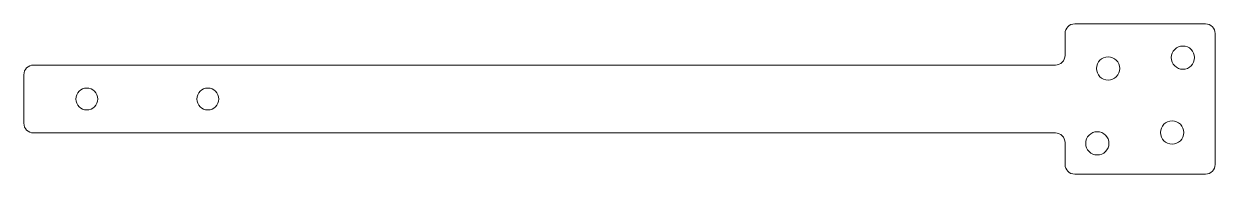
# Model space of a CAD drawing. Header units: millimetres. Extents: x -164 to 82, y -15 to 16.
import ezdxf

# ---------------------------------------------------------------- set-up
doc = ezdxf.new("R2010")
doc.units = ezdxf.units.MM

msp = doc.modelspace()

# ---------------------------------------------------------------- linework, layer by layer
at = {"color": 7, "linetype": 'Continuous', "lineweight": 15}
for p, q in [((79.55, 15.81), (52.55, 15.81)), ((50.55, 13.81), (50.55, 9.31)), ((81.55, 13.81), (81.55, -13.19)), ((-164.45, 5.31), (-164.45, -4.69)), ((48.55, 7.31), (-162.45, 7.31)), ((-162.45, -6.69), (48.55, -6.69)), ((50.55, -8.69), (50.55, -13.19)), ((79.55, -15.19), (52.55, -15.19))]:
    msp.add_line(p, q, dxfattribs=at)
for centre, radius in [((74.89, 8.84), 2.4), ((59.44, 6.61), 2.4), ((-151.45, 0.31), 2.25), ((-126.45, 0.31), 2.25), ((72.66, -6.61), 2.4), ((57.21, -8.84), 2.4)]:
    msp.add_circle(centre, radius, dxfattribs=at)
for centre, start, end in [((52.55, 13.81), 90, 180), ((79.55, 13.81), 0, 90), ((48.55, 9.31), 270, 0), ((-162.45, 5.31), 90, 180), ((-162.45, -4.69), 180, 270), ((48.55, -8.69), 0, 90), ((52.55, -13.19), 180, 270), ((79.55, -13.19), 270, 0)]:
    msp.add_arc(centre, 2, start, end, dxfattribs=at)

doc.saveas('drawing.dxf')
